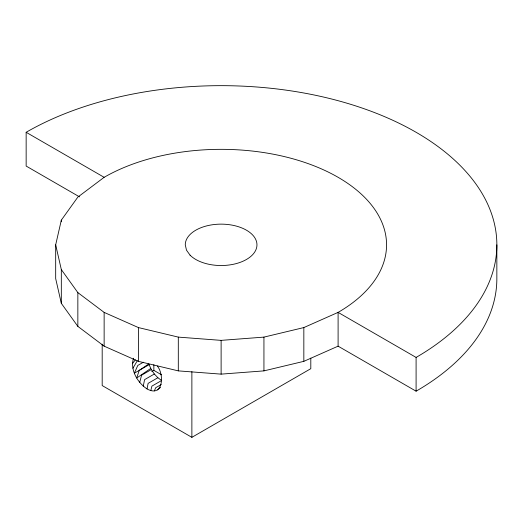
<?xml version="1.0" encoding="UTF-8"?>
<svg xmlns="http://www.w3.org/2000/svg" width="523" height="523" viewBox="0 0 523 523"><rect width="100%" height="100%" fill="white"/><g stroke="black" fill="none" stroke-linecap="round" stroke-linejoin="round"><path stroke-width="0.78" d="M157.371 366.08C164.542 374.814 163.052 397.879 147.028 388.935C137.444 382.575 129.946 369.807 133.489 358.235M147.028 388.935L148.12 383.359L157.868 377.737L161.653 380.496L151.905 386.124L150.814 390.544M143.25 386.177L144.596 379.639L154.344 374.01L157.868 377.737M338.1 346.161L303.837 361.341L263.938 370.879L221.118 374.135L178.304 370.879L138.399 361.341L104.136 346.161L77.849 326.378L61.322 303.34L55.68 278.622L55.68 244.849L61.322 220.131L77.849 197.093L104.136 177.31A165.438 95.513 0 0 1 338.1 177.31A165.438 95.513 0 0 1 338.1 312.388L338.1 346.161L416.092 391.184A275.732 159.188 0 0 0 496.85 278.622L496.85 244.849M139.719 382.45L141.563 375.207L151.317 369.578L154.344 374.01M154.344 390.897L155.691 387.733L161.261 384.516M132.907 368.264L137.281 360.792M132.411 363.609L135.339 359.85M157.371 389.962L160.607 387.275M150.761 368.434L136.693 378.018L139.242 370.369L148.748 363.93L151.317 369.578M143.354 362.236L137.784 365.453L134.365 373.18L148.99 364.74M151.768 371.572L153.854 370.362L161.633 374.854M102.188 344.186L102.188 385.562L191.876 437.339L310.806 368.676L310.806 358.131M55.68 244.849L61.322 269.574L77.849 292.612L104.136 312.388L138.399 327.568L178.304 337.113L221.118 340.368L263.938 337.113L303.837 327.568L338.1 312.388L416.092 357.418L416.092 391.184M79.548 196.883L26.15 166.059L26.15 132.286L104.136 177.31M303.837 327.568L303.837 361.341M263.938 337.113L263.938 370.879M221.118 340.368L221.118 374.135M191.876 371.624L191.876 437.339M178.304 337.113L178.304 370.879M153.854 364.675L153.854 370.362M138.399 327.568L138.399 361.341M104.136 312.388L104.136 346.161M77.849 292.612L77.849 326.378M61.322 220.131L61.322 221.739M61.322 269.574L61.322 303.34M26.15 132.286A275.732 159.188 0 0 1 416.092 132.286A275.732 159.188 0 0 1 416.092 357.418M190.078 255.178L186.495 250.19L185.273 244.829A35.845 20.698 0 0 1 233.382 225.387A35.845 20.698 0 0 1 248.582 258.133A35.845 20.698 0 0 1 190.078 255.178"/></g></svg>
